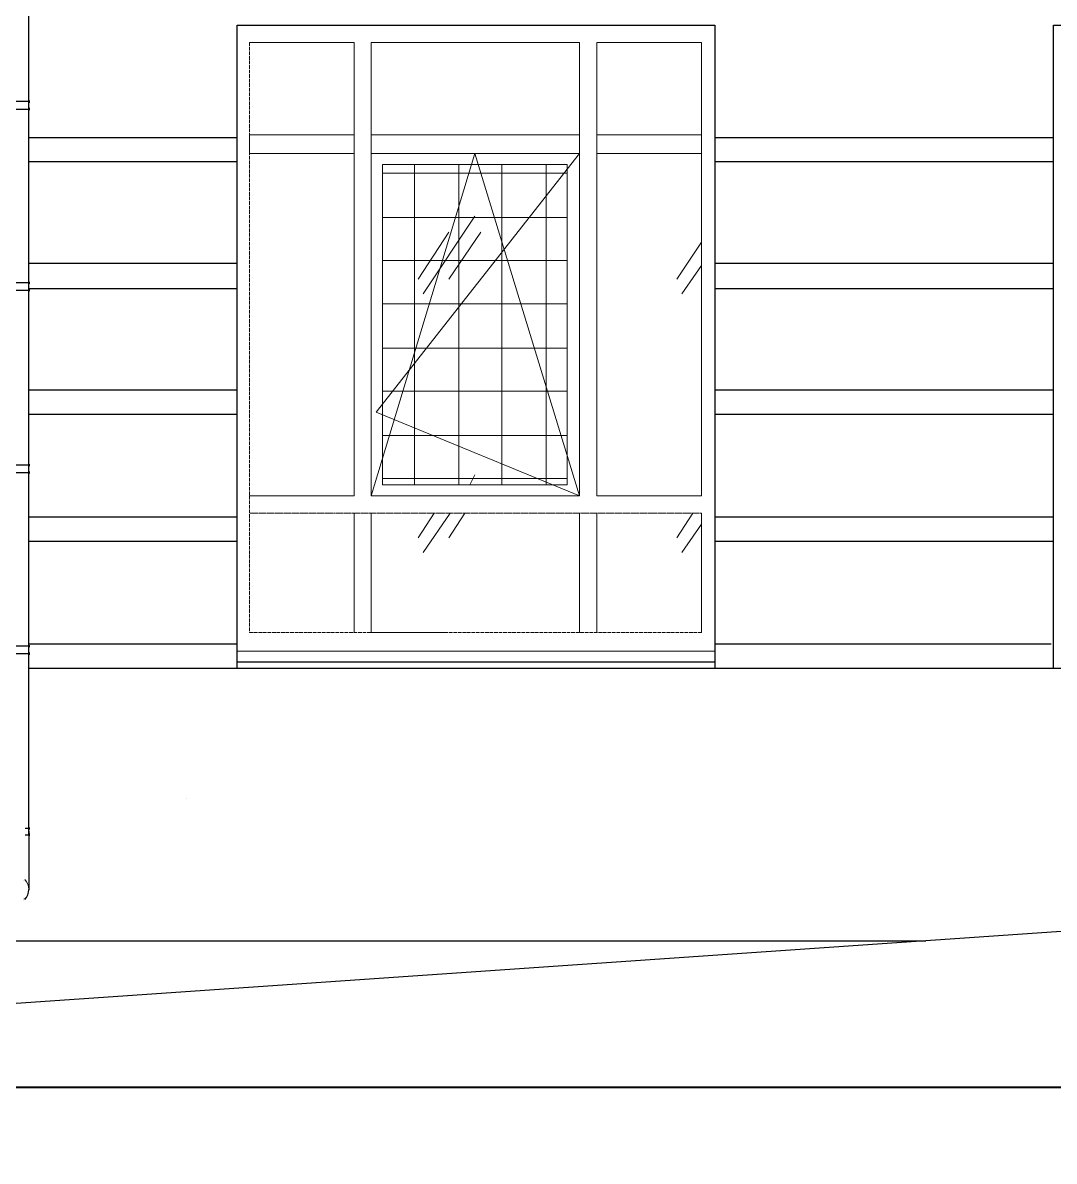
# Model space of a CAD drawing. Header units: millimetres. Extents: x 504091 to 2165846, y 135022 to 442887.
# Drawn here: x 1023872 to 1027416, y 307882 to 311793 of the extents above; entities that cross this region are included whole.
import ezdxf

# ---------------------------------------------------------------- set-up
doc = ezdxf.new("R2010")
doc.units = ezdxf.units.MM
doc.linetypes.add('PDF_IMPORT', pattern=[1, 0.8, -0.2])
doc.layers.add('PDF _Линии', color=7, linetype='Continuous')
doc.layers.add('PDF _Узлы', color=7, linetype='Continuous')
for name, color, linetype, true_color in [('PDF _Обобщенные модели', 7, 'Continuous', 0xb5bcbf), ('PDF _Окна', 7, 'Continuous', 0x383e42), ('PDF _Стены штриховка поверхности', 7, 'Continuous', 0xcacbcc)]:
    doc.layers.add(name, color=color, linetype=linetype, true_color=true_color)

msp = doc.modelspace()

# ---------------------------------------------------------------- hatches: boundary and pattern name
at = {"layer": 'PDF _Обобщенные модели', "transparency": 33554559}
for points in [[(1023896.9274, 311521.8313), (1023896.9274, 311526.0639), (1023892.6948, 311526.0639), (1023888.4622, 311521.8313), (1023892.6948, 311517.5987), (1023896.9274, 311517.5987)], [(1023896.9274, 311496.4357), (1023896.9274, 311500.6683), (1023892.6948, 311500.6683), (1023888.4622, 311496.4357), (1023892.6948, 311492.2031), (1023896.9274, 311492.2031)], [(1023896.9274, 310899.6382), (1023896.9274, 310903.8708), (1023892.6948, 310903.8708), (1023888.4622, 310899.6382), (1023892.6948, 310895.4056), (1023896.9274, 310895.4056)], [(1023896.9274, 310874.2426), (1023896.9274, 310878.4752), (1023892.6948, 310878.4752), (1023888.4622, 310874.2426), (1023892.6948, 310870.01), (1023896.9274, 310870.01)], [(1023896.9274, 310273.2125), (1023896.9274, 310277.4451), (1023892.6948, 310277.4451), (1023888.4622, 310273.2125), (1023892.6948, 310268.9799), (1023896.9274, 310268.9799)], [(1023896.9274, 310247.8169), (1023896.9274, 310252.0495), (1023892.6948, 310252.0495), (1023888.4622, 310247.8169), (1023892.6948, 310243.5843), (1023896.9274, 310243.5843)], [(1023896.9274, 309651.0194), (1023896.9274, 309655.252), (1023892.6948, 309655.252), (1023888.4622, 309651.0194), (1023892.6948, 309646.7868), (1023896.9274, 309646.7868)], [(1023896.9274, 309625.6238), (1023896.9274, 309629.8564), (1023892.6948, 309629.8564), (1023888.4622, 309625.6238), (1023892.6948, 309621.3912), (1023896.9274, 309621.3912)], [(1023896.9274, 309024.5937), (1023896.9274, 309028.8263), (1023892.6948, 309028.8263), (1023888.4622, 309024.5937), (1023892.6948, 309020.3611), (1023896.9274, 309020.3611)], [(1023896.9274, 309003.4307), (1023896.9274, 309007.6633), (1023892.6948, 309007.6633), (1023888.4622, 309003.4307), (1023892.6948, 308999.1981), (1023896.9274, 308999.1981)]]:
    msp.add_hatch(color=7, dxfattribs=at).paths.add_polyline_path(points)

# ---------------------------------------------------------------- linework, layer by layer
at = {"layer": 'PDF _Линии', "lineweight": 30, "ltscale": 144.097711}
msp.add_lwpolyline([(1023892.6948, 309016.1285), (1023892.6948, 313914.1869)], dxfattribs=at)
at = {"layer": 'PDF _Линии', "lineweight": 30}
for points in [[(1024608.0052, 309574.8325), (1024608.0052, 311784.2529), (1026250.2563, 311784.2529), (1026250.2563, 309731.4389)], [(1027414.223, 309574.8325), (1027414.223, 311784.2529), (1029052.2415, 311784.2529), (1029052.2415, 309574.8325)], [(1023892.6948, 311399.0857), (1024608.0052, 311399.0857)], [(1026250.2563, 311399.0857), (1027414.223, 311399.0857)], [(1024608.0052, 311314.4336), (1023892.6948, 311314.4336)], [(1027414.223, 311314.4336), (1026250.2563, 311314.4336)], [(1023892.6948, 310967.3599), (1024608.0052, 310967.3599)], [(1026250.2563, 310967.3599), (1027414.223, 310967.3599)], [(1024608.0052, 310878.4752), (1023892.6948, 310878.4752)], [(1027414.223, 310878.4752), (1026250.2563, 310878.4752)], [(1023892.6948, 310531.4015), (1024608.0052, 310531.4015)], [(1026250.2563, 310531.4015), (1027414.223, 310531.4015)], [(1024608.0052, 310446.7494), (1023892.6948, 310446.7494)], [(1027414.223, 310446.7494), (1026250.2563, 310446.7494)], [(1023892.6948, 310095.4431), (1024608.0052, 310095.4431)], [(1026250.2563, 310095.4431), (1027414.223, 310095.4431)], [(1024608.0052, 310010.7909), (1023892.6948, 310010.7909)], [(1027414.223, 310010.7909), (1026250.2563, 310010.7909)], [(1026250.2563, 309731.4389), (1026250.2563, 309574.8325)], [(1023892.6948, 309659.4846), (1024608.0052, 309659.4846)], [(1023879.9969, 309003.4307), (1023892.6948, 309003.4307), (1023892.6948, 309024.5937), (1023879.9969, 309024.5937)], [(1023892.6948, 309016.1285), (1023892.6948, 308969.5699), (1023892.6948, 308965.3373), (1023892.6948, 308956.872), (1023892.6948, 308952.6394), (1023892.6948, 308944.1742), (1023892.6948, 308939.9416), (1023892.6948, 308935.709), (1023892.6948, 308927.2438), (1023892.6948, 308923.0112), (1023892.6948, 308914.546), (1023892.6948, 308910.3134), (1023892.6948, 308906.0808), (1023892.6948, 308901.8482), (1023892.6948, 308893.383), (1023892.6948, 308889.1503), (1023892.6948, 308884.9177), (1023892.6948, 308880.6851), (1023892.6948, 308876.4525), (1023892.6948, 308872.2199), (1023892.6948, 308867.9873), (1023892.6948, 308863.7547), (1023892.6948, 308859.5221), (1023892.6948, 308855.2895), (1023892.6948, 308851.0569), (1023892.6948, 308846.8243), (1023892.6948, 308842.5917), (1023892.6948, 308838.3591), (1023892.6948, 308834.1265), (1023892.6948, 308829.8939), (1023892.6948, 308825.6613), (1023892.6948, 308812.9634)], [(1029003.4542, 308724.0787), (1028205.7203, 308724.0787), (1021703.097, 308275.6135)]]:
    msp.add_lwpolyline(points, dxfattribs=at)
for points in [[(1023892.6948, 311496.4357), (1023892.6948, 311521.8313), (1023841.9035, 311521.8313), (1023791.1122, 311521.8313), (1023791.1122, 311496.4357), (1023841.9035, 311496.4357)], [(1023892.6948, 310874.2426), (1023892.6948, 310899.6382), (1023841.9035, 310899.6382), (1023791.1122, 310899.6382), (1023791.1122, 310874.2426), (1023841.9035, 310874.2426)], [(1023892.6948, 310247.8169), (1023892.6948, 310273.2125), (1023841.9035, 310273.2125), (1023791.1122, 310273.2125), (1023791.1122, 310247.8169), (1023841.9035, 310247.8169)], [(1023892.6948, 309625.6238), (1023892.6948, 309651.0194), (1023841.9035, 309651.0194), (1023791.1122, 309651.0194), (1023791.1122, 309625.6238), (1023841.9035, 309625.6238)]]:
    msp.add_lwpolyline(points, close=True, dxfattribs=at)
at = {"layer": 'PDF _Линии', "lineweight": 9, "ltscale": 3.018652}
msp.add_lwpolyline([(1025784.6697, 311344.0619), (1025086.2897, 310455.2146), (1025784.6697, 310167.3974), (1025424.8981, 311344.0619), (1025069.3592, 310167.3974)], dxfattribs=at)
at = {"layer": 'PDF _Линии', "lineweight": 9}
msp.add_lwpolyline([(1025742.3436, 311305.9684), (1025107.4527, 311305.9684), (1025107.4527, 310205.4908), (1025742.3436, 310205.4908)], close=True, dxfattribs=at)
at = {"layer": 'PDF _Линии', "lineweight": 30, "ltscale": 0.761974}
for points in [[(1026250.2563, 309659.4846), (1027405.7578, 309659.4846)], [(1022026.1155, 308639.4266), (1026975.4563, 308639.4266)]]:
    msp.add_lwpolyline(points, dxfattribs=at)
at = {"layer": 'PDF _Линии', "lineweight": 30, "ltscale": 0.804306}
for points in [[(1026250.2563, 309595.9956), (1024608.0052, 309595.9956)], [(1027575.062, 309574.8325), (1023892.6948, 309574.8325)]]:
    msp.add_lwpolyline(points, dxfattribs=at)
at = {"layer": 'PDF _Линии', "lineweight": 40}
msp.add_lwpolyline([(1028742.2893, 308135.6135), (1019334.178, 308135.6135), (1018851.661, 307881.7901), (1018462.2612, 307881.7901), (1018462.2612, 308393.9354), (1016652.6491, 308402.7114)], dxfattribs=at)
at = {"layer": 'PDF _Линии', "lineweight": 30}
msp.add_arc((1023844.0149, 308815.0808), 48.6798, 315.0031314, 359.9987059, dxfattribs=at)
at = {"layer": 'PDF _Обобщенные модели', "lineweight": 0}
for points in [[(1023892.6948, 309540.9717), (1023892.6948, 309540.9717), (1023892.6948, 309540.9717)], [(1023875.7643, 308846.8243), (1023875.7643, 308846.8243), (1023875.7643, 308846.8243)], [(1023875.7643, 308779.1026), (1023875.7643, 308779.1026), (1023875.7643, 308779.1026)]]:
    msp.add_lwpolyline(points, close=True, dxfattribs=at)
for points in [[(1023892.6948, 308829.8939), (1023892.6948, 308829.8939), (1023892.6948, 308829.8939)], [(1023892.6948, 308829.8939), (1023892.6948, 308829.8939), (1023892.6948, 308829.8939)], [(1023879.9969, 308783.3352), (1023875.7643, 308783.3352), (1023879.9969, 308783.3352)]]:
    msp.add_lwpolyline(points, dxfattribs=at)
at = {"layer": 'PDF _Обобщенные модели', "color": 7, "lineweight": 18}
msp.add_arc((1023844.0149, 308815.0786), 48.6798, 0.001294, 44.9968686, dxfattribs=at)
at = {"layer": 'PDF _Окна', "color": 7, "lineweight": 9}
for points in [[(1024650.3312, 310167.3974), (1025010.1028, 310167.3974), (1025010.1028, 311724.9964), (1024650.3312, 311724.9964)], [(1025424.8981, 311128.1989), (1025247.1287, 310861.5448)], [(1025336.0134, 311073.1751), (1025230.1983, 310912.336)], [(1025446.0612, 311073.1751), (1025336.0134, 310912.336)], [(1026203.6977, 311039.3142), (1026119.0455, 310912.336)], [(1026203.6977, 310958.8947), (1026135.976, 310861.5448)], [(1025424.8981, 310239.3517), (1025407.9677, 310205.4908)], [(1025010.1028, 309697.5781), (1025010.1028, 310108.1409)], [(1025069.3592, 310108.1409), (1025069.3592, 309697.5781), (1025331.7808, 309697.5781)], [(1025285.2221, 310108.1409), (1025230.1983, 310023.4888)], [(1025340.246, 310108.1409), (1025247.1287, 309972.6975)], [(1025391.0373, 310108.1409), (1025336.0134, 310023.4888)], [(1025784.6697, 309697.5781), (1025784.6697, 310108.1409)], [(1025843.9261, 309697.5781), (1025843.9261, 310108.1409)], [(1026174.0694, 310108.1409), (1026119.0455, 310023.4888)], [(1026203.6977, 309697.5781), (1026203.6977, 310108.1409)], [(1026203.6977, 310070.0474), (1026135.976, 309972.6975)]]:
    msp.add_lwpolyline(points, dxfattribs=at)
at = {"layer": 'PDF _Окна', "color": 7, "linetype": 'PDF_IMPORT', "lineweight": 9, "ltscale": 15.578131}
msp.add_lwpolyline([(1024650.3312, 311724.9964), (1024650.3312, 309697.5781), (1026203.6977, 309697.5781)], dxfattribs=at)
at = {"layer": 'PDF _Окна', "color": 7, "lineweight": 9}
for points in [[(1025069.3592, 311724.9964), (1025069.3592, 310167.3974), (1025784.6697, 310167.3974), (1025784.6697, 311724.9964)], [(1025843.9261, 311724.9964), (1025843.9261, 310167.3974), (1026203.6977, 310167.3974), (1026203.6977, 311724.9964)], [(1025010.1028, 311407.5509), (1024650.3312, 311407.5509), (1024650.3312, 311344.0619), (1025010.1028, 311344.0619)], [(1025784.6697, 311407.5509), (1025069.3592, 311407.5509), (1025069.3592, 311344.0619), (1025784.6697, 311344.0619)], [(1026203.6977, 311407.5509), (1025843.9261, 311407.5509), (1025843.9261, 311344.0619), (1026203.6977, 311344.0619)], [(1025069.3592, 311344.0619), (1025069.3592, 310167.3974), (1025784.6697, 310167.3974), (1025784.6697, 311344.0619)], [(1025742.3436, 310205.4908), (1025107.4527, 310205.4908), (1025107.4527, 311305.9684), (1025742.3436, 311305.9684)]]:
    msp.add_lwpolyline(points, close=True, dxfattribs=at)
at = {"layer": 'PDF _Окна', "color": 7, "linetype": 'PDF_IMPORT', "lineweight": 9, "ltscale": 7.154087}
msp.add_lwpolyline([(1026203.6977, 310108.1409), (1024650.3312, 310108.1409)], dxfattribs=at)
at = {"layer": 'PDF _Окна', "color": 7, "linetype": 'PDF_IMPORT', "lineweight": 9, "ltscale": 0.804306}
msp.add_lwpolyline([(1024608.0052, 309634.089), (1026250.2563, 309634.089)], close=True, dxfattribs=at)
at = {"layer": 'PDF _Стены штриховка поверхности', "lineweight": 0}
for points in [[(1027223.7557, 309659.4846), (1027223.7557, 309659.4846), (1027223.7557, 309659.4846)], [(1023892.6948, 309579.0651), (1023892.6948, 309579.0651), (1023892.6948, 309579.0651)], [(1027029.0558, 309574.8325), (1027029.0558, 309574.8325), (1027029.0558, 309574.8325)], [(1027029.0558, 309574.8325), (1027029.0558, 309574.8325), (1027029.0558, 309574.8325)], [(1027160.2666, 309574.8325), (1027160.2666, 309574.8325), (1027160.2666, 309574.8325)], [(1027329.5709, 309574.8325), (1027329.5709, 309574.8325), (1027329.5709, 309574.8325)], [(1027329.5709, 309574.8325), (1027329.5709, 309574.8325), (1027329.5709, 309574.8325)]]:
    msp.add_lwpolyline(points, close=True, dxfattribs=at)
for points in [[(1026322.2106, 309574.8325), (1026292.5824, 309574.8325), (1026322.2106, 309574.8325)], [(1026406.8628, 309574.8325), (1026385.6997, 309574.8325), (1026406.8628, 309574.8325)], [(1026516.9105, 309574.8325), (1026495.7475, 309574.8325), (1026516.9105, 309574.8325)], [(1026618.4931, 309574.8325), (1026593.0974, 309574.8325), (1026618.4931, 309574.8325)], [(1026715.843, 309574.8325), (1026690.4474, 309574.8325), (1026715.843, 309574.8325)], [(1026813.1929, 309574.8325), (1026787.7973, 309574.8325), (1026813.1929, 309574.8325)], [(1026910.5429, 309574.8325), (1026889.3798, 309574.8325), (1026910.5429, 309574.8325)], [(1027012.1254, 309574.8325), (1026986.7298, 309574.8325), (1027012.1254, 309574.8325)], [(1027096.7775, 309574.8325), (1027079.8471, 309574.8325), (1027096.7775, 309574.8325)], [(1027206.8253, 309574.8325), (1027189.8949, 309574.8325), (1027206.8253, 309574.8325)], [(1027232.2209, 309574.8325), (1027227.9883, 309574.8325), (1027232.2209, 309574.8325)], [(1027304.1752, 309574.8325), (1027283.0122, 309574.8325), (1027304.1752, 309574.8325)], [(1027405.7578, 309574.8325), (1027384.5947, 309574.8325), (1027405.7578, 309574.8325)], [(1024434.4683, 309126.1763), (1024434.4683, 309126.1763), (1024434.4683, 309126.1763)], [(1024434.4683, 309126.1763), (1024434.4683, 309126.1763), (1024434.4683, 309126.1763)]]:
    msp.add_lwpolyline(points, dxfattribs=at)
at = {"layer": 'PDF _Узлы', "color": 251, "lineweight": 9, "true_color": 0x494949}
for points in [[(1025107.4527, 311276.3402), (1025742.3436, 311276.3402)], [(1025217.5005, 310205.4908), (1025217.5005, 311305.9684)], [(1025369.8743, 310205.4908), (1025369.8743, 311305.9684)], [(1025518.0155, 310205.4908), (1025518.0155, 311305.9684)], [(1025670.3893, 310205.4908), (1025670.3893, 311305.9684)], [(1025107.4527, 311123.9663), (1025742.3436, 311123.9663)], [(1025107.4527, 310975.8251), (1025742.3436, 310975.8251)], [(1025107.4527, 310827.6839), (1025742.3436, 310827.6839)], [(1025107.4527, 310675.3101), (1025742.3436, 310675.3101)], [(1025107.4527, 310527.1689), (1025742.3436, 310527.1689)], [(1025107.4527, 310374.7951), (1025742.3436, 310374.7951)], [(1025107.4527, 310226.6539), (1025742.3436, 310226.6539)]]:
    msp.add_lwpolyline(points, dxfattribs=at)

doc.saveas('drawing.dxf')
